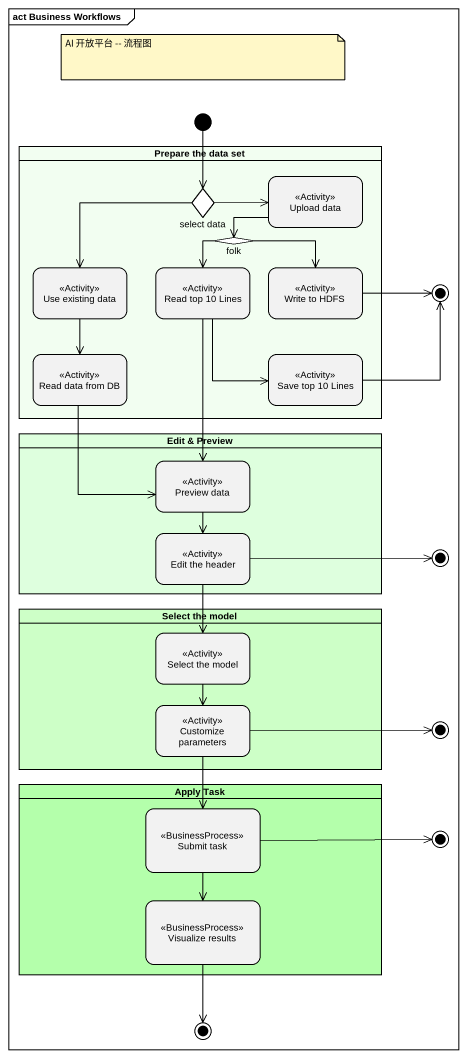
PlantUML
@startuml
mainframe act Business Workflows
hide empty description
state initial1 <<start>>
state "Prepare the data set" as Prepare_the_data_set <<partition>> #F2FEF1 {
  state "select data" as select_data <<choice>>
  state "Upload data" as Upload_data <<Activity>>
  state folk <<choice>>
  state "Use existing data" as Use_existing_data <<Activity>>
  state "Read top 10 Lines" as Read_top_10_Lines <<Activity>>
  state "Write to HDFS" as Write_to_HDFS <<Activity>>
  state "Read data from DB" as Read_data_from_DB <<Activity>>
  state "Save top 10 Lines" as Save_top_10_Lines <<Activity>>
}
state final1 <<end>>
state "Edit & Preview" as Edit_Preview <<partition>> #DEFFDE {
  state "Preview data" as Preview_data <<Activity>>
  state "Edit the header" as Edit_the_header <<Activity>>
}
state final2 <<end>>
state "Select the model" as Select_the_model <<partition>> #CDFFC7 {
  state "Select the model" as Select_the_model_2 <<Activity>>
  state "Customize parameters" as Customize_parameters <<Activity>>
}
state final3 <<end>>
state "Apply Task" as Apply_Task <<partition>> #B4FFAB {
  state "Submit task" as Submit_task <<BusinessProcess>>
  state "Visualize results" as Visualize_results <<BusinessProcess>>
}
state final4 <<end>>
state final5 <<end>>
initial1 --> select_data
select_data -right-> Upload_data
select_data --> Use_existing_data
Upload_data -left-> folk
folk --> Read_top_10_Lines
folk --> Write_to_HDFS
Use_existing_data --> Read_data_from_DB
Read_top_10_Lines --> Save_top_10_Lines
Read_top_10_Lines --> Preview_data
Write_to_HDFS -right-> final1
Read_data_from_DB --> Preview_data
Save_top_10_Lines -up-> final1
Preview_data --> Edit_the_header
Edit_the_header -right-> final2
Edit_the_header --> Select_the_model_2
Select_the_model_2 --> Customize_parameters
Customize_parameters -right-> final3
Customize_parameters --> Submit_task
Submit_task -right-> final4
Submit_task --> Visualize_results
Visualize_results --> final5
note as N1
  AI 开放平台 -- 流程图
end note
@enduml
